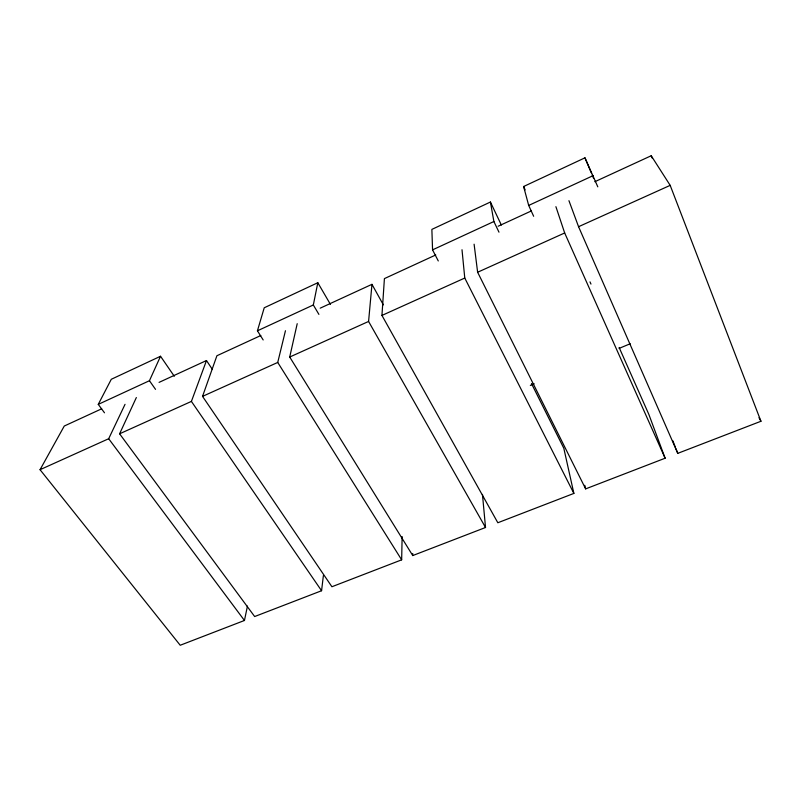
<?xml version="1.0" encoding="UTF-8"?>
<svg xmlns="http://www.w3.org/2000/svg" width="801" height="801" viewBox="0 0 801 801"><rect width="100%" height="100%" fill="white"/><g stroke="black" fill="none" stroke-linecap="round" stroke-linejoin="round"><path stroke-width="1.2" d="M482.462 494.407L485.526 527.499L412.745 555.564L412.755 553.561M260.816 335.519L216.911 355.744L202.533 396.375L331.914 586.743L401.661 559.839L402.132 536.56M531.484 383.559L563.814 448.26L573.876 493.416L497.832 522.753L381.947 315.424L384.41 278.608L435.744 254.968M485.526 527.499L368.58 321.451L371.964 284.335L320.2 308.175M136.35 397.546L119.599 433.802L254.658 616.54L321.571 590.737L323.384 575.579M318.898 314.382L313.331 304.971L317.817 282.723L264.23 307.774L257.431 330.803L263.179 339.954M101.667 408.81L64.27 426.032L40.05 469.696L180.215 645.256L244.455 620.475L247.449 606.087M412.745 555.564L289.712 357.036L297.211 323.684M401.661 559.839L277.737 362.442L285.456 330.733M119.599 433.802L191.409 401.401L206.488 360.54L212.445 369.491M104.49 412.795L98.263 404.375L149.447 380.715L160.53 356.255L174.298 376.28M40.05 469.696L108.676 438.728L125.036 404.325M98.263 404.375L111.289 379.284L160.53 356.255M501.356 225.041L490.422 202.032L431.869 229.396L432.56 249.862L438.277 260.956M533.646 216.27L528.69 205.436L523.604 186.513L584.96 157.827L597.796 186.833M257.431 330.803L313.331 304.971M432.56 249.862L493.887 221.517L490.422 202.032M528.69 205.436L593.1 175.659M159.069 382.377L206.488 360.54M498.122 226.242L531.383 210.923M594.843 181.707L651.213 155.744L670.177 185.361L760.95 421.266L677.776 453.346L578.562 226.703L568.94 200.681M202.533 396.375L277.737 362.442M289.712 357.036L368.58 321.451M381.947 315.424L464.77 278.047L462.007 249.742M619.133 347.484L648.86 414.427L665.12 458.222L585.641 488.88L477.626 272.25L564.675 232.971L555.904 206.668M578.562 226.703L670.177 185.361M530.332 385.401L534.187 383.799M619.113 348.385L630.207 343.759M108.676 438.728L244.455 620.475M149.447 380.715L155.534 389.366M191.409 401.401L321.571 590.737M317.817 282.723L330.443 304.41M371.964 284.335L383.369 304.871M758.988 417.671L760.95 421.266M464.77 278.047L573.876 493.416M493.887 221.517L498.983 232.18M523.604 186.513L525.136 189.867M564.675 232.971L665.12 458.222M589.997 281.882L590.968 284.085M584.96 157.827L591.258 172.796M592.219 175.079L593.641 178.483M672.82 440.76L675.503 447.569M675.954 448.71L677.776 453.346M651.213 155.744L652.084 157.987M584.78 485.306L585.641 488.88M474.102 244.195L477.626 272.25"/></g></svg>
